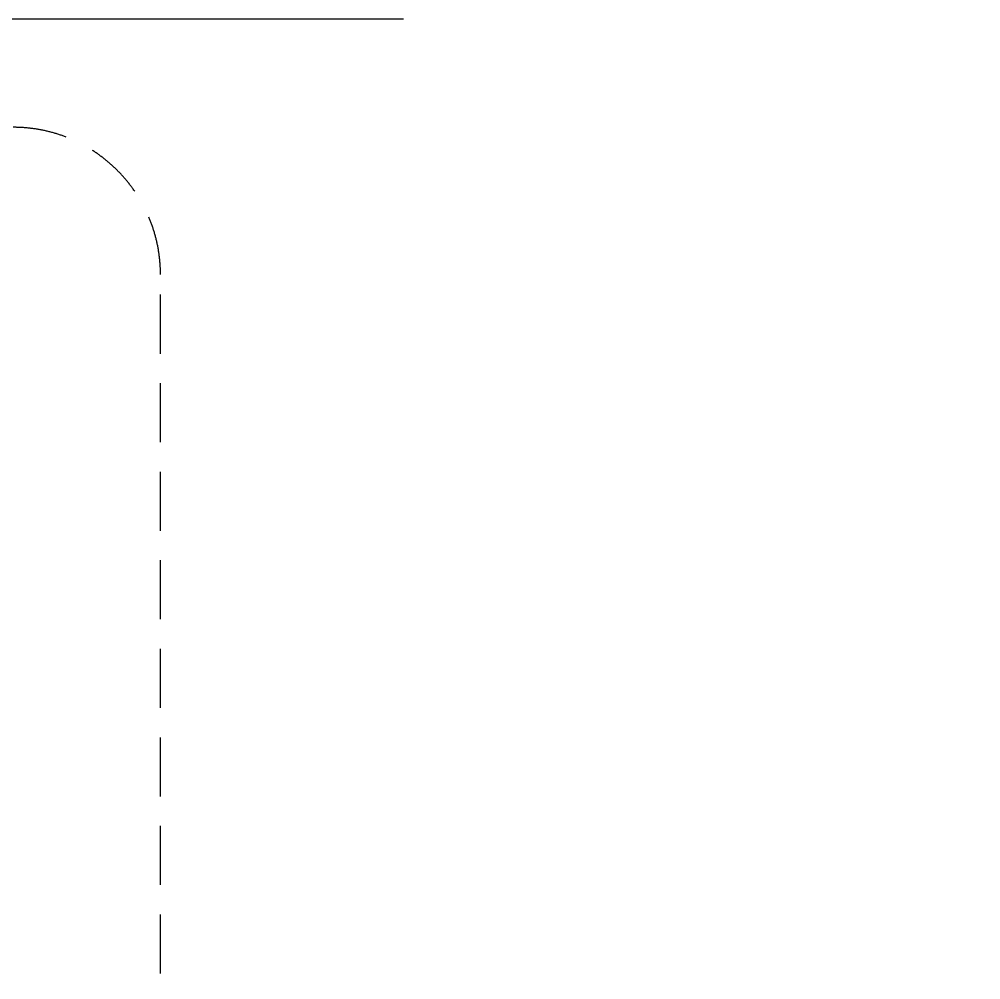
# Model space of a CAD drawing. Header units: millimetres. Extents: x -21010 to 105841, y -18351 to 135084.
# Drawn here: x 50475 to 55361, y 38593 to 43475 of the extents above; entities that cross this region are included whole.
import ezdxf
from ezdxf import colors
from ezdxf.entities.mleader import LeaderData, LeaderLine
from ezdxf.math import Vec2, Vec3

# ---------------------------------------------------------------- set-up
doc = ezdxf.new("R2010")
doc.units = ezdxf.units.MM
doc.linetypes.add('ADSK_Линия сетки', pattern=[2500, 2000, -250, 0, -250])
doc.linetypes.add('ADSK_Сверху', pattern=[450, 300, -150])
doc.layers.add('Линии', color=7, linetype='Continuous', lineweight=9)
doc.layers.add('Оси', color=7, linetype='Continuous', lineweight=9)
doc.layers.add('Мультивыноски отполение', color=7, linetype='Continuous')
doc.styles.add('DCAD_TEXT', font='GOST_Common.ttf', dxfattribs={"height": 180})

# ---------------------------------------------------------------- blocks, each defined once
blk = doc.blocks.new('1 этаж 21082025')
at = {"layer": 'Линии', "linetype": 'ADSK_Сверху'}
blk.add_line((56930.7, -16100), (56930.7, -1298), dxfattribs=at)
blk.add_arc((56182, -1298), 748.7, 0, 90, dxfattribs=at)
at = {"layer": 'Оси', "linetype": 'ADSK_Линия сетки'}
blk.add_line((58165, 0), (-14072.3, 0), dxfattribs=at)

msp = doc.modelspace()

# ---------------------------------------------------------------- block references
msp.add_blockref('1 этаж 21082025', (-5738, 43475))

# ---------------------------------------------------------------- leaders
at = {"layer": 'Мультивыноски отполение'}
ml = msp.add_multileader_mtext('Standard', dxfattribs=at)
ml.set_content('ВТЗ У2 (Возд.элект.завеса) КЭВ-6П3033Е:\\P3/N/PE 380 В 50 Гц, Nуст.=6,0кВт,\\P ДхШхВ-1035х235х235', color=256, style='DCAD_TEXT')
ml.set_leader_properties(color=256, linetype='ByLayer', lineweight=-1)
ml.build(insert=Vec2(0, 0))
ml.multileader.update_dxf_attribs({"has_dogleg": 0, "text_left_attachment_type": 6, "text_right_attachment_type": 6, "dogleg_length": 1, "arrow_head_size": 250})
ctx = ml.context
ctx.base_point, ctx.char_height, ctx.arrow_head_size, ctx.landing_gap_size, ctx.plane_origin = Vec3(50419, 37786.2), 180, 250, 0.09, Vec3(-53426.7, 40451.9)
ctx.left_attachment, ctx.right_attachment = 6, 6
notes = []
notes.append((ctx, [(1, (1, 1, 0), (50418, 37786.2), (1, 0), 1, [(0, [(47614.5, 38839.1)], 0, [])])]))
ctx.mtext.insert, ctx.mtext.line_spacing_style, ctx.mtext.flow_direction = Vec3(50419.1, 38002.2), 2, 5
for ctx, leaders in notes:
    for number, flags, end, landing, length, lines in leaders:
        leader = LeaderData()
        leader.index, (leader.has_last_leader_line, leader.has_dogleg_vector, leader.attachment_direction) = number, flags
        leader.last_leader_point, leader.dogleg_vector, leader.dogleg_length = Vec3(end), Vec3(landing), length
        for number, points, colour, breaks in lines:
            line = LeaderLine()
            line.index, line.vertices, line.color, line.breaks = number, Vec3.list(points), colors.encode_raw_color(colour), breaks
            leader.lines.append(line)
        ctx.leaders.append(leader)

doc.saveas('drawing.dxf')
